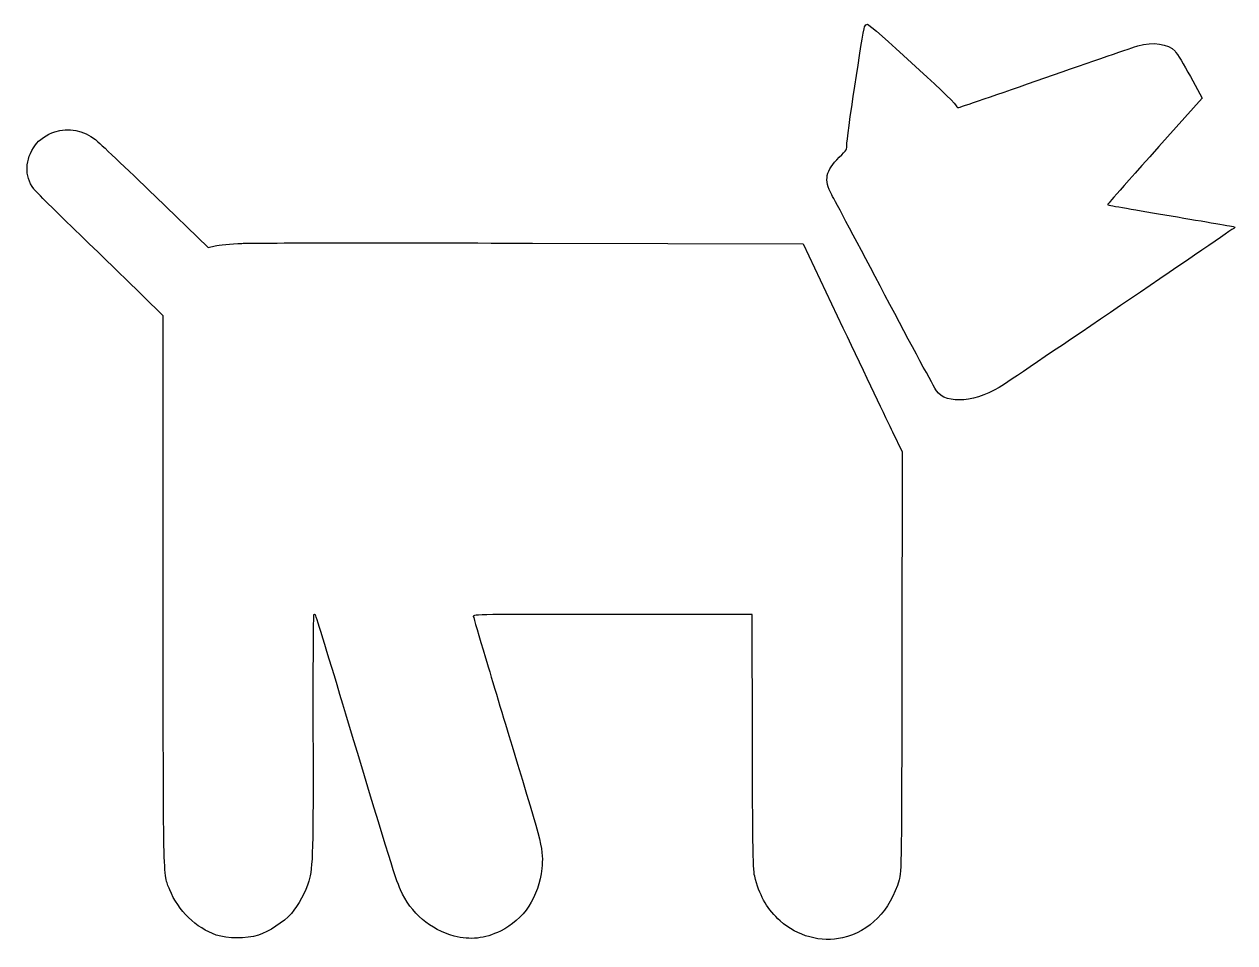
# Model space of a CAD drawing. Header units: centimetres. Extents: x -17.7 to 17.6, y -13.4 to 13.4.
import ezdxf

# ---------------------------------------------------------------- set-up
doc = ezdxf.new("R2010")
doc.units = ezdxf.units.CM
doc.header["$MEASUREMENT"] = 0
doc.layers.add('Layer 1', color=7, linetype='Continuous')

msp = doc.modelspace()

# ---------------------------------------------------------------- linework, layer by layer
at = {"layer": 'Layer 1'}
for points, knots in [([(6.80861, 13.27503), (6.75217, 13.14097), (6.27239, 9.95892), (6.29003, 9.82486), (6.29003, 9.82486), (6.30414, 9.71197), (6.28297, 9.68375), (6.06778, 9.47208), (6.06778, 9.47208), (5.66561, 9.07697), (5.6127, 8.81944), (5.85259, 8.37141), (5.85259, 8.37141), (5.9302, 8.2303), (6.62517, 6.91444), (7.40128, 5.45041), (7.40128, 5.45041), (8.17739, 3.98638), (8.8512, 2.73049), (8.90059, 2.65994), (8.90059, 2.65994), (9.18987, 2.23661), (10.09298, 2.32127), (10.88673, 2.85044), (10.88673, 2.85044), (11.83217, 3.48191), (17.51895, 7.34483), (17.60009, 7.41538), (17.60009, 7.41538), (17.60715, 7.41891), (17.60715, 7.43302), (17.60009, 7.44007), (17.60009, 7.44007), (17.59303, 7.44713), (16.76048, 7.59176), (15.75153, 7.7611), (15.75153, 7.7611), (14.74259, 7.93043), (13.91003, 8.07507), (13.90297, 8.08213), (13.90297, 8.08213), (13.88886, 8.09624), (13.89944, 8.10682), (15.39169, 9.78252), (15.39169, 9.78252), (15.39169, 9.78252), (16.65463, 11.19716), (16.65463, 11.19716), (16.65463, 11.19716), (16.65463, 11.19716), (16.31244, 11.8251), (16.31244, 11.8251), (16.31244, 11.8251), (16.12194, 12.17082), (15.92086, 12.50243), (15.86441, 12.56593), (15.86441, 12.56593), (15.65627, 12.78818), (15.21883, 12.84815), (14.78138, 12.72115), (14.78138, 12.72115), (14.65438, 12.68234), (13.43377, 12.26254), (12.06499, 11.78629), (12.06499, 11.78629), (10.69621, 11.31004), (9.56027, 10.91846), (9.5391, 10.91846), (9.5391, 10.91846), (9.51793, 10.91846), (9.48266, 10.95727), (9.45796, 11.00313), (9.45796, 11.00313), (9.38388, 11.14071), (6.97088, 13.35263), (6.89327, 13.35263), (6.89327, 13.35263), (6.86505, 13.35263), (6.82624, 13.31735), (6.8086, 13.27502), (6.8086, 13.27502), (6.8086, 13.27502), (6.80861, 13.27503), (6.80861, 13.27503)], [0, 0, 0, 0, 0.04545455, 0.04545455, 0.04545455, 0.04545455, 0.09090909, 0.09090909, 0.09090909, 0.09090909, 0.13636364, 0.13636364, 0.13636364, 0.13636364, 0.18181818, 0.18181818, 0.18181818, 0.18181818, 0.22727273, 0.22727273, 0.22727273, 0.22727273, 0.27272727, 0.27272727, 0.27272727, 0.27272727, 0.31818182, 0.31818182, 0.31818182, 0.31818182, 0.36363636, 0.36363636, 0.36363636, 0.36363636, 0.40909091, 0.40909091, 0.40909091, 0.40909091, 0.45454545, 0.45454545, 0.45454545, 0.45454545, 0.5, 0.5, 0.5, 0.5, 0.54545455, 0.54545455, 0.54545455, 0.54545455, 0.59090909, 0.59090909, 0.59090909, 0.59090909, 0.63636364, 0.63636364, 0.63636364, 0.63636364, 0.68181818, 0.68181818, 0.68181818, 0.68181818, 0.72727273, 0.72727273, 0.72727273, 0.72727273, 0.77272727, 0.77272727, 0.77272727, 0.77272727, 0.81818182, 0.81818182, 0.81818182, 0.81818182, 0.86363636, 0.86363636, 0.86363636, 0.86363636, 0.90909091, 0.90909091, 0.90909091, 0.90909091, 1, 1, 1, 1]), ([(-16.81692, 10.21645), (-17.03917, 10.13531), (-17.29317, 9.96598), (-17.38489, 9.83192), (-17.38489, 9.83192), (-17.69181, 9.398), (-17.70945, 8.92881), (-17.43075, 8.55134), (-17.43075, 8.55134), (-17.38136, 8.48078), (-16.77458, 7.88106), (-16.08667, 7.21431), (-16.08667, 7.21431), (-15.39875, 6.54756), (-14.56973, 5.74323), (-14.24164, 5.4222), (-14.24164, 5.4222), (-14.24164, 5.4222), (-13.6525, 4.84364), (-13.6525, 4.84364), (-13.6525, 4.84364), (-13.6525, 4.84364), (-13.6525, -3.15736), (-13.6525, -3.15736), (-13.6525, -3.15736), (-13.6525, -11.82158), (-13.65956, -11.41236), (-13.46553, -11.89567), (-13.46553, -11.89567), (-13.21859, -12.50598), (-12.69295, -13.0175), (-12.10734, -13.21859), (-12.10734, -13.21859), (-11.77573, -13.33148), (-11.23598, -13.33501), (-10.87615, -13.21859), (-10.87615, -13.21859), (-10.56218, -13.11981), (-10.14943, -12.84817), (-9.91659, -12.58712), (-9.91659, -12.58712), (-9.71198, -12.36134), (-9.48973, -11.94859), (-9.40506, -11.64873), (-9.40506, -11.64873), (-9.28864, -11.25009), (-9.27453, -10.72445), (-9.28512, -7.29545), (-9.28512, -7.29545), (-9.28865, -5.42573), (-9.28159, -3.88762), (-9.26748, -3.87351), (-9.26748, -3.87351), (-9.25337, -3.8594), (-9.22867, -3.86645), (-9.21104, -3.88409), (-9.21104, -3.88409), (-9.19693, -3.90173), (-8.79829, -5.19995), (-8.32557, -6.77334), (-8.32557, -6.77334), (-7.23901, -10.3999), (-6.86154, -11.62051), (-6.73454, -11.8992), (-6.73454, -11.8992), (-6.42762, -12.58006), (-5.85612, -13.07042), (-5.16468, -13.24681), (-5.16468, -13.24681), (-4.6849, -13.37028), (-4.28626, -13.32795), (-3.81707, -13.10217), (-3.81707, -13.10217), (-3.13621, -12.77409), (-2.69171, -12.10028), (-2.61057, -11.27831), (-2.61057, -11.27831), (-2.55765, -10.72798), (-2.56471, -10.70681), (-3.47488, -7.7082), (-3.47488, -7.7082), (-3.71477, -6.92151), (-4.06402, -5.76439), (-4.25099, -5.13292), (-4.25099, -5.13292), (-4.43796, -4.50145), (-4.59671, -3.95817), (-4.6073, -3.92289), (-4.6073, -3.92289), (-4.62494, -3.86645), (-4.4168, -3.86292), (-0.55036, -3.86292), (-0.55036, -3.86292), (-0.55036, -3.86292), (3.52422, -3.86292), (3.52422, -3.86292), (3.52422, -3.86292), (3.52422, -3.86292), (3.5348, -7.59178), (3.5348, -7.59178), (3.5348, -7.59178), (3.54891, -11.32064), (3.54891, -11.32417), (3.62652, -11.60286), (3.62652, -11.60286), (3.77469, -12.1285), (3.9793, -12.47069), (4.34619, -12.80583), (4.34619, -12.80583), (4.83302, -13.25386), (5.54563, -13.44436), (6.16652, -13.29972), (6.16652, -13.29972), (6.96027, -13.11275), (7.54588, -12.51303), (7.81752, -11.60639), (7.81752, -11.60639), (7.88102, -11.40531), (7.88455, -11.06664), (7.89513, -5.25639), (7.89513, -5.25639), (7.89513, -5.25639), (7.90571, 0.88194), (7.90571, 0.88194), (7.90571, 0.88194), (7.90571, 0.88194), (7.61996, 1.46402), (7.61996, 1.46402), (7.61996, 1.46402), (7.46474, 1.78505), (6.81563, 3.1503), (6.1771, 4.49791), (6.1771, 4.49791), (6.1771, 4.49791), (5.01646, 6.94972), (5.01646, 6.94972), (5.01646, 6.94972), (5.01646, 6.94972), (-2.87871, 6.96736), (-2.87871, 6.96736), (-2.87871, 6.96736), (-7.22493, 6.97794), (-11.03846, 6.97442), (-11.35949, 6.9603), (-11.35949, 6.9603), (-11.68052, 6.94619), (-12.02977, 6.91091), (-12.14266, 6.88622), (-12.14266, 6.88622), (-12.14266, 6.88622), (-12.34022, 6.83683), (-12.34022, 6.83683), (-12.34022, 6.83683), (-12.34022, 6.83683), (-13.88891, 8.33261), (-13.88891, 8.33261), (-13.88891, 8.33261), (-14.7391, 9.15811), (-15.52227, 9.90247), (-15.6281, 9.98714), (-15.6281, 9.98714), (-15.97029, 10.26231), (-16.43596, 10.3505), (-16.81696, 10.21645), (-16.81696, 10.21645), (-16.81696, 10.21645), (-16.81692, 10.21645), (-16.81692, 10.21645)], [0, 0, 0, 0, 0.02325581, 0.02325581, 0.02325581, 0.02325581, 0.04651163, 0.04651163, 0.04651163, 0.04651163, 0.06976744, 0.06976744, 0.06976744, 0.06976744, 0.09302326, 0.09302326, 0.09302326, 0.09302326, 0.11627907, 0.11627907, 0.11627907, 0.11627907, 0.13953488, 0.13953488, 0.13953488, 0.13953488, 0.1627907, 0.1627907, 0.1627907, 0.1627907, 0.18604651, 0.18604651, 0.18604651, 0.18604651, 0.20930233, 0.20930233, 0.20930233, 0.20930233, 0.23255814, 0.23255814, 0.23255814, 0.23255814, 0.25581395, 0.25581395, 0.25581395, 0.25581395, 0.27906977, 0.27906977, 0.27906977, 0.27906977, 0.30232558, 0.30232558, 0.30232558, 0.30232558, 0.3255814, 0.3255814, 0.3255814, 0.3255814, 0.34883721, 0.34883721, 0.34883721, 0.34883721, 0.37209302, 0.37209302, 0.37209302, 0.37209302, 0.39534884, 0.39534884, 0.39534884, 0.39534884, 0.41860465, 0.41860465, 0.41860465, 0.41860465, 0.44186047, 0.44186047, 0.44186047, 0.44186047, 0.46511628, 0.46511628, 0.46511628, 0.46511628, 0.48837209, 0.48837209, 0.48837209, 0.48837209, 0.51162791, 0.51162791, 0.51162791, 0.51162791, 0.53488372, 0.53488372, 0.53488372, 0.53488372, 0.55813953, 0.55813953, 0.55813953, 0.55813953, 0.58139535, 0.58139535, 0.58139535, 0.58139535, 0.60465116, 0.60465116, 0.60465116, 0.60465116, 0.62790698, 0.62790698, 0.62790698, 0.62790698, 0.65116279, 0.65116279, 0.65116279, 0.65116279, 0.6744186, 0.6744186, 0.6744186, 0.6744186, 0.69767442, 0.69767442, 0.69767442, 0.69767442, 0.72093023, 0.72093023, 0.72093023, 0.72093023, 0.74418605, 0.74418605, 0.74418605, 0.74418605, 0.76744186, 0.76744186, 0.76744186, 0.76744186, 0.79069767, 0.79069767, 0.79069767, 0.79069767, 0.81395349, 0.81395349, 0.81395349, 0.81395349, 0.8372093, 0.8372093, 0.8372093, 0.8372093, 0.86046512, 0.86046512, 0.86046512, 0.86046512, 0.88372093, 0.88372093, 0.88372093, 0.88372093, 0.90697674, 0.90697674, 0.90697674, 0.90697674, 0.93023256, 0.93023256, 0.93023256, 0.93023256, 0.95348837, 0.95348837, 0.95348837, 0.95348837, 1, 1, 1, 1])]:
    msp.add_open_spline(points, degree=3, knots=knots, dxfattribs=at)

doc.saveas('drawing.dxf')
